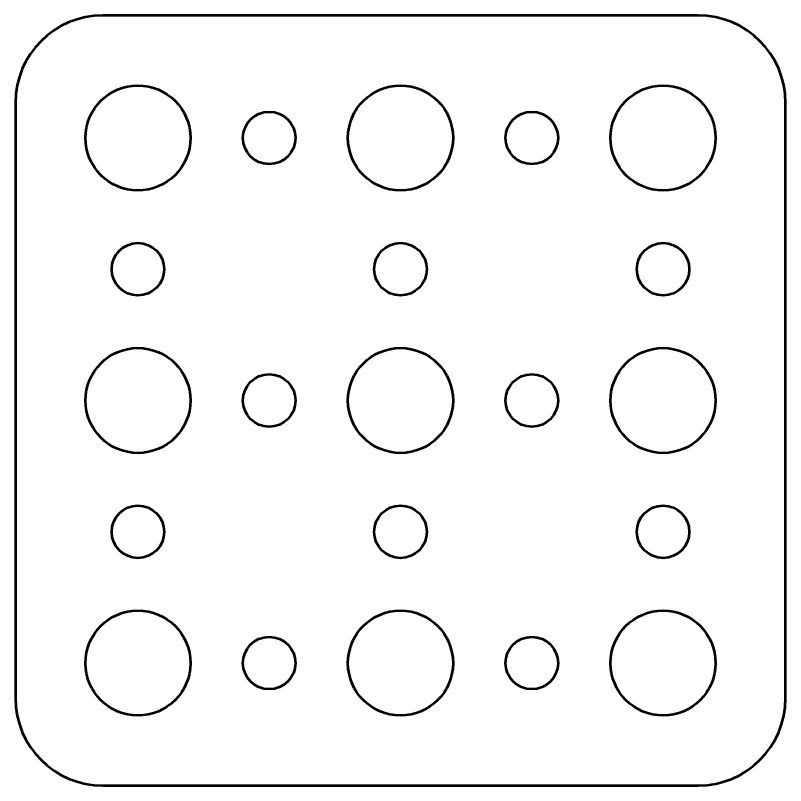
# Model space of a CAD drawing. Header units: centimetres. Extents: x -11.5 to 11.4, y -9.7 to 14.2.
# Drawn here: x -2.2 to 2.2, y -9.7 to -5.3 of the extents above; entities that cross this region are included whole.
import ezdxf

# ---------------------------------------------------------------- set-up
doc = ezdxf.new("R2010")
doc.units = ezdxf.units.CM
doc.header["$MEASUREMENT"] = 0
doc.layers.add('Layer 1', color=7, linetype='Continuous')

msp = doc.modelspace()

# ---------------------------------------------------------------- linework, layer by layer
at = {"layer": 'Layer 1', "lineweight": 53}
for centre, major_axis in [((-1.49999, -6.00001), (0, 0.30001)), ((0.00001, -6.00001), (0, 0.30001)), ((1.50001, -6.00001), (0, 0.30001)), ((-0.75, -6), (0, 0.15)), ((0.75, -6), (0, 0.15)), ((-1.5, -6.75), (0, 0.15)), ((0, -6.75), (0, 0.15)), ((1.5, -6.75), (0, 0.15)), ((-1.49999, -7.50001), (0, 0.30001)), ((0.00001, -7.50001), (0, 0.30001)), ((1.50001, -7.50001), (0, 0.30001)), ((-0.75, -7.5), (0, 0.15)), ((0.75, -7.5), (0, 0.15)), ((-1.5, -8.25), (0, 0.15)), ((0, -8.25), (0, 0.15)), ((1.5, -8.25), (0, 0.15)), ((-1.49999, -9.00001), (0, 0.30001)), ((0.00001, -9.00001), (0, 0.30001)), ((1.50001, -9.00001), (0, 0.30001)), ((-0.75, -9), (0, 0.15)), ((0.75, -9), (0, 0.15))]:
    msp.add_ellipse(centre, major_axis=major_axis, ratio=1, dxfattribs=at)
msp.add_open_spline([(-2.2, -9.2), (-2.2, -9.2), (-2.2, -5.8), (-2.2, -5.8), (-2.2, -5.8), (-2.2, -5.52386), (-1.97614, -5.3), (-1.7, -5.3), (-1.7, -5.3), (-1.7, -5.3), (1.7, -5.3), (1.7, -5.3), (1.7, -5.3), (1.97614, -5.3), (2.2, -5.52386), (2.2, -5.8), (2.2, -5.8), (2.2, -5.8), (2.2, -9.2), (2.2, -9.2), (2.2, -9.2), (2.2, -9.47614), (1.97614, -9.7), (1.7, -9.7), (1.7, -9.7), (1.7, -9.7), (-1.7, -9.7), (-1.7, -9.7), (-1.7, -9.7), (-1.97614, -9.7), (-2.2, -9.47614), (-2.2, -9.2)], degree=3, knots=[0, 0, 0, 0, 0.1111111, 0.1111111, 0.1111111, 0.1111111, 0.2222222, 0.2222222, 0.2222222, 0.2222222, 0.3333333, 0.3333333, 0.3333333, 0.3333333, 0.4444444, 0.4444444, 0.4444444, 0.4444444, 0.5555556, 0.5555556, 0.5555556, 0.5555556, 0.6666667, 0.6666667, 0.6666667, 0.6666667, 0.7777778, 0.7777778, 0.7777778, 0.7777778, 1, 1, 1, 1], dxfattribs=at)

doc.saveas('drawing.dxf')
